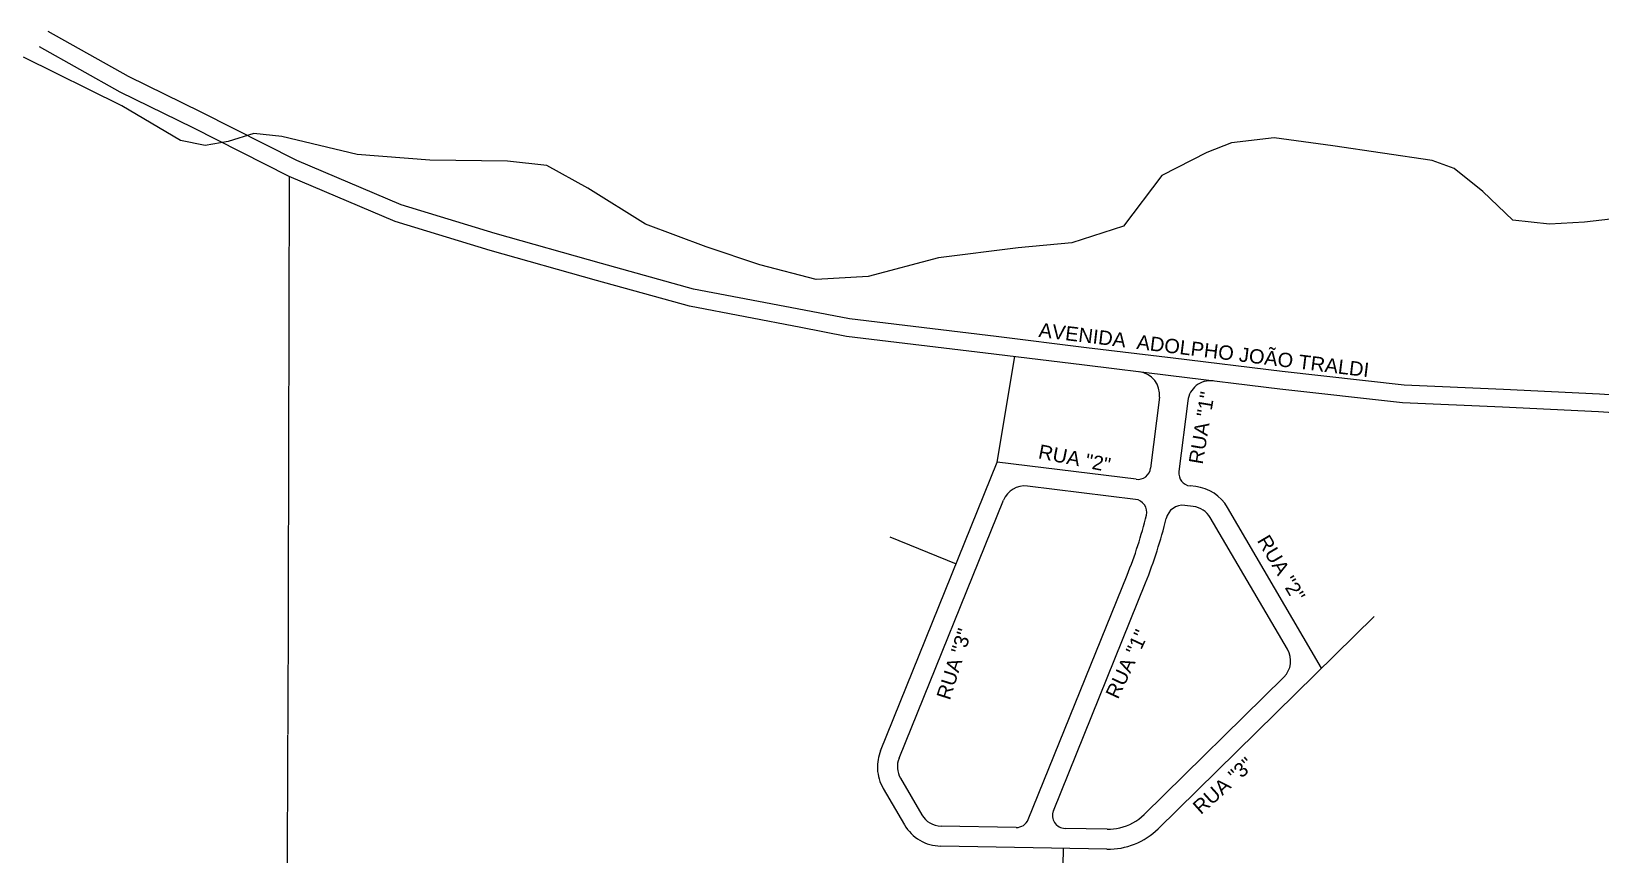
# Model space of a CAD drawing. Header units: millimetres. Extents: x 583 to 26013, y 350 to 21391.
# Drawn here: x 13422 to 14521, y 18691 to 19267 of the extents above; entities that cross this region are included whole.
import ezdxf
from ezdxf.enums import TextEntityAlignment as Align

# ---------------------------------------------------------------- set-up
doc = ezdxf.new("R2010")
doc.units = ezdxf.units.MM
doc.layers.add('divisa municipio', color=40, linetype='Continuous')
doc.styles.add('EU', font='arial.ttf', dxfattribs={"height": 10})
doc.dimstyles.get("Standard").update_dxf_attribs({"dimtxt": 0.18, "dimasz": 0.18, "dimexe": 0.18, "dimexo": 0.0625, "dimgap": 0.09, "dimtad": 0, "dimtih": 1, "dimtoh": 1, "dimdec": 4, "dimzin": 0, "dimdsep": 46, "dimtxsty": 'Standard', "dimcen": 0.09, "dimadec": 0, "dimazin": 0, "dimtfac": 1, "dimtdec": 4, "dimtofl": 0, "dimtmove": 0, "dimatfit": 3, "dimfxl": 0, "dimtolj": 1, "dimtzin": 0, "dimarcsym": 0})

# ---------------------------------------------------------------- blocks, each defined once
blk = doc.blocks.new('*D14')
at = {"color": 0, "lineweight": -2}
for p, q in [((13602.5, 19165.5), (13601.5, 18775)), ((13602.6, 19165.7), (13602.7, 19165.7)), ((13600.4, 18384.1), (13601.5, 18774.6)), ((13600.5, 18383.9), (13600.6, 18383.9))]:
    blk.add_line(p, q, dxfattribs=at)
at = {"color": 0}
for points in [[(13602.5, 19165.5), (13602.6, 19165.5), (13602.5, 19165.7)], [(13600.4, 18384.1), (13600.4, 18384.1), (13600.4, 18383.9)]]:
    blk.add_solid(points, dxfattribs=at)
at = {"layer": 'Defpoints', "color": 0}
for p in [(13602.5, 19165.7), (13602.5, 19165.7), (13600.4, 18383.9)]:
    blk.add_point(p, dxfattribs=at)
at = {"color": 0, "lineweight": 25, "insert": (13601.5, 18774.8), "char_height": 0.18, "attachment_point": 5}
blk.add_mtext('\\A1;781.7805', dxfattribs=at)

msp = doc.modelspace()

# ---------------------------------------------------------------- linework, layer by layer
for p, q in [((14098.39858, 18965.57927), (14110.6916, 19039.63274)), ((14211.96284, 19011.06568), (14205.86352, 18961.43909)), ((14231.81348, 19008.62595), (14225.71416, 18958.99936)), ((14016.6653, 18763.44969), (14098.39858, 18965.57927)), ((14195.83286, 18953.60418), (14098.39858, 18965.57927)), ((14029.64436, 18758.20146), (14102.74965, 18938.99368)), ((14195.21564, 18939.5747), (14119.53465, 18948.87622)), ((14237.44805, 18948.4895), (14233.54907, 18948.9687)), ((14235.74024, 18934.59405), (14229.83912, 18935.31932)), ((14325.64589, 18821.41459), (14259.66483, 18933.89292)), ((14301.73966, 18834.49856), (14247.58919, 18926.80921)), ((14023.29193, 18913.21602), (14069.64573, 18894.47235)), ((14120.16129, 18715.29651), (14189.35198, 18886.40776)), ((14137.73438, 18721.40949), (14202.33104, 18881.15953)), ((14362.40194, 18857.57463), (14211.21573, 18708.83997)), ((14299.15978, 18814.99709), (14201.39748, 18718.82005)), ((14030.65835, 18744.13944), (14045.57398, 18718.57878)), ((14018.56653, 18737.08339), (14033.48216, 18711.52273)), ((14111.65089, 18709.67191), (14059.09683, 18710.64558)), ((14175.4837, 18708.48929), (14145.91135, 18709.03717)), ((14175.22437, 18694.49169), (14058.8375, 18696.64798)), ((14144.60046, 18683.057), (14144.82274, 18695.05494))]:
    msp.add_line(p, q)
at = {"color": 0, "linetype": 'Continuous', "lineweight": 25}
for points in [[(14638.03514, 19005.20717), (14586.51171, 19008.87319), (14520.16911, 19013.14607), (14452.91625, 19016.44228), (14383.32526, 19019.57578), (14297.87913, 19029.04285), (14221.57153, 19038.39197), (14161.03846, 19045.76536), (14097.60816, 19053.70057), (13994.8311, 19065.95973), (13963.2146, 19072.1975), (13885.62935, 19086.89715), (13821.14725, 19104.78281), (13746.83908, 19125.83529), (13680.99541, 19145.8442), (13607.7577, 19176.92956), (13540.7474, 19210.9213), (13489.93877, 19235.83382), (13433.56559, 19267.42091)], [(14637.15507, 18992.83844), (14585.67318, 18996.50151), (14519.46707, 19000.7656), (14452.33385, 19004.05594), (14382.36259, 19007.20656), (14296.44235, 19016.72616), (14220.06357, 19026.084), (14159.51916, 19033.45877), (14096.10419, 19041.39206), (13992.89388, 19053.7029), (13960.86032, 19060.02296), (13882.81317, 19074.81012), (13817.80005, 19092.84307), (13743.34606, 19113.93687), (13676.75836, 19134.17188), (13602.52446, 19165.68006), (13535.21281, 19199.82466), (13484.17424, 19224.84993), (13427.50426, 19256.60331)]]:
    msp.add_lwpolyline(points, dxfattribs=at)
for centre, radius, start, end in [((14196.08233, 19013.01746), 16, 352.99324304, 82.99324303), ((14247.69398, 19006.67417), 16, 82.99324303, 172.99324304), ((14196.93074, 18962.53697), 9, 262.99324303, 352.99324304), ((14234.64694, 18957.90148), 9, 172.99324304, 262.99324303), ((14117.58287, 18932.99571), 16, 82.99324303, 157.9835214), ((14194.11776, 18930.64191), 9, 346.44021452, 82.99324303), ((14233.78846, 18918.71354), 30, 30.39636788, 82.99324303), ((13911.22915, 18998.86973), 300, 337.9835214, 346.44021452), ((14228.37529, 18923.40894), 12, 82.99324303, 166.6160844), ((14233.78846, 18918.71354), 16, 30.39636788, 82.99324303), ((13911.22915, 18998.86973), 314, 337.9835214, 346.6160844), ((14287.93893, 18826.4029), 16, 314.53167504, 30.39636788), ((14044.47758, 18752.20349), 30, 157.9835214, 182.85533439), ((14044.47758, 18752.20349), 16, 157.9835214, 210.26521081), ((14044.47758, 18752.20349), 30, 182.85533439, 210.26521081), ((14059.39321, 18726.64283), 16, 210.26521081, 268.93860777), ((14146.07807, 18718.03563), 9, 157.9835214, 268.93860777), ((14176.15055, 18744.48311), 36, 282.90177599, 314.53167504), ((14059.39321, 18726.64283), 30, 210.26521081, 239.60190929), ((14111.81761, 18718.67037), 9, 268.93860777, 337.9835214), ((14176.15055, 18744.48311), 50, 268.93860777, 314.53167504), ((14176.15055, 18744.48311), 36, 268.93860777, 282.90177599), ((14059.39321, 18726.64283), 30, 239.60190929, 268.93860777)]:
    msp.add_arc(centre, radius, start, end)
at = {"layer": 'divisa municipio', "color": 0, "linetype": 'Continuous'}
for p, q in [((13485.20451, 19215.35241), (13416.28851, 19249.42641)), ((13526.27551, 19191.01341), (13485.20451, 19215.35241)), ((13577.78851, 19195.88141), (13559.68951, 19190.31841)), ((13597.27951, 19193.79541), (13577.78851, 19195.88141)), ((13650.18451, 19181.27841), (13597.27951, 19193.79541)), ((14292.46351, 19192.89141), (14262.53051, 19189.41441)), ((14333.53451, 19187.32841), (14292.46351, 19192.89141)), ((13543.67851, 19187.53641), (13526.27551, 19191.01341)), ((13559.68951, 19190.31841), (13543.67851, 19187.53641)), ((13701.00151, 19177.10541), (13650.18451, 19181.27841)), ((14245.12751, 19182.46041), (14213.80251, 19166.46641)), ((14262.53051, 19189.41441), (14245.12751, 19182.46041)), ((14403.14651, 19176.89741), (14333.53451, 19187.32841)), ((13755.29851, 19176.41041), (13701.00151, 19177.10541)), ((13783.04951, 19173.48041), (13755.29851, 19176.41041)), ((13811.59051, 19157.48641), (13783.04951, 19173.48041)), ((14418.46151, 19171.33441), (14403.14651, 19176.89741)), ((14438.64851, 19155.34041), (14418.46151, 19171.33441)), ((14213.80251, 19166.46641), (14186.79851, 19131.06241)), ((13851.96551, 19132.45241), (13811.59051, 19157.48641)), ((14459.53251, 19135.17441), (14438.64851, 19155.34041)), ((14534.01751, 19136.56541), (14509.65251, 19133.78341)), ((13894.42851, 19116.45841), (13851.96551, 19132.45241)), ((14186.79851, 19131.06241), (14150.60051, 19119.24041)), ((14485.28851, 19132.39241), (14459.53251, 19135.17441)), ((14509.65251, 19133.78341), (14485.28851, 19132.39241)), ((13932.01851, 19103.94141), (13894.42851, 19116.45841)), ((14113.00951, 19115.76341), (14057.32051, 19108.80941)), ((14150.60051, 19119.24041), (14113.00951, 19115.76341)), ((13971.69751, 19093.51141), (13932.01851, 19103.94141)), ((14057.32051, 19108.80941), (14007.89551, 19095.59741)), ((14007.89551, 19095.59741), (13971.69751, 19093.51141))]:
    msp.add_line(p, q, dxfattribs=at)

# ---------------------------------------------------------------- texts
at = {"color": 0, "linetype": 'Continuous', "lineweight": 30, "style": 'EU'}
msp.add_text('AVENIDA  ADOLPHO JOÃO TRALDI', height=10, rotation=353.01322414, dxfattribs=at).set_placement((14128.31166, 19063.37011), align=Align.TOP_LEFT)
for s, rotation, p in [('RUA "1"', 80.50259451, (14242.27192, 18963.66412)), ('RUA "2"', 348.81567952, (14126.58791, 18968.42719)), ('RUA "2"', 300.55700265, (14280.10849, 18910.78059)), ('RUA "3"', 72.28927686, (14065.16092, 18798.37348)), ('RUA "1"', 64.85726177, (14182.94363, 18799.00277)), ('RUA "3"', 41.87534217, (14241.01134, 18718.25645))]:
    msp.add_text(s, height=10, rotation=rotation, dxfattribs=at).set_placement(p)

# ---------------------------------------------------------------- dimensions: what is measured, and where the dimension line sits
at = {"lineweight": 25}
dim = msp.add_aligned_dim(p1=(13600.41551, 18383.90241), p2=(13602.52446, 19165.68006), distance=0, dimstyle='Standard', dxfattribs=at)
dim.commit()
dim.dimension.update_dxf_attribs({"geometry": '*D14', "text_midpoint": (13601.46999, 18774.79124)})

doc.saveas('drawing.dxf')
